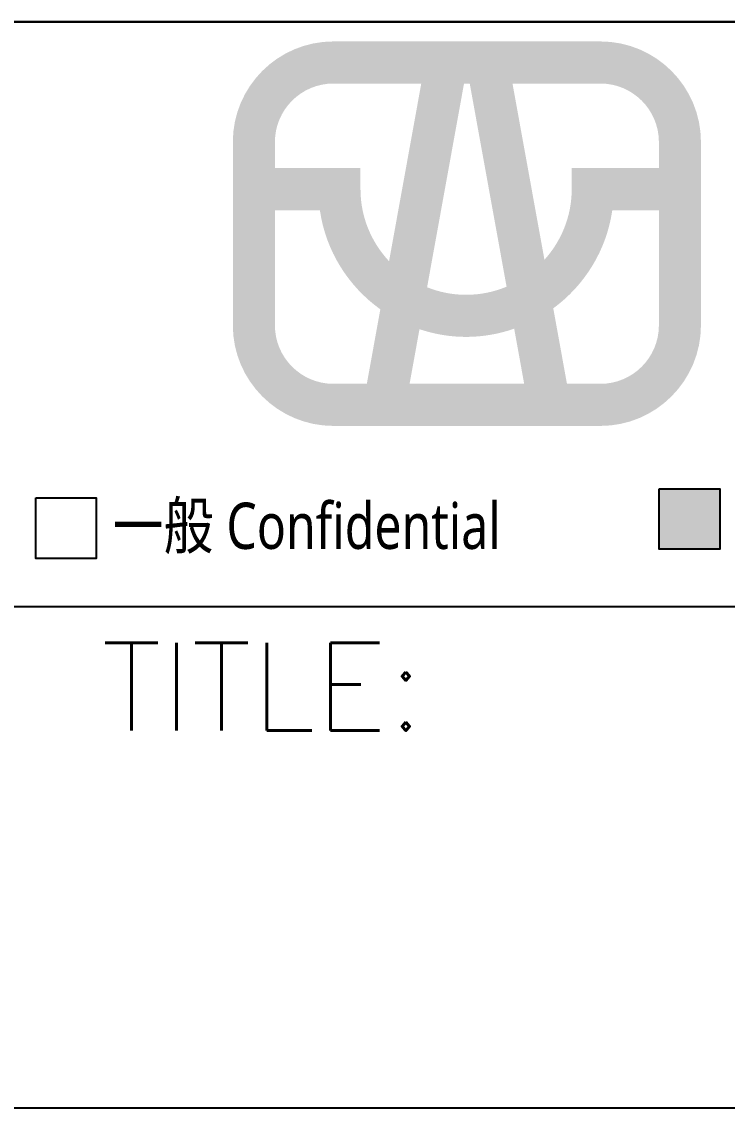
# Model space of a CAD drawing. Header units: millimetres. Extents: x 3175 to 3429, y -23 to 156.
# Drawn here: x 3382.25 to 3392.68, y -5.79 to 10.27 of the extents above; entities that cross this region are included whole.
import ezdxf

# ---------------------------------------------------------------- set-up
doc = ezdxf.new("R2010")
doc.units = ezdxf.units.MM
doc.header["$LTSCALE"] = 23.1
doc.layers.get('0').update_dxf_attribs({"linetype": 'CONTINUOUS'})
doc.layers.add('图层 1', color=7, linetype='CONTINUOUS', lineweight=0)
doc.styles.add('SIMPLEX', font='SIMPLEX.SHX')
doc.styles.get("Standard").update_dxf_attribs({"font": 'SIMPLEX.SHX', "width": 0.8})

# ---------------------------------------------------------------- blocks, each defined once
blk = doc.blocks.new('6')
at = {"layer": '图层 1', "true_color": 0xf50613}
h = blk.add_hatch(color=1, dxfattribs=at)
h.dxf.hatch_style = 2
edge = h.paths.add_edge_path()
edge.add_spline(control_points=[(-0.838, 7.099), (-0.838, 7.099), (0.895, -2.453), (0.895, -2.453), (0.308, -2.698), (-0.335, -2.834), (-1.01, -2.834), (-1.658, -2.834), (-2.275, -2.706), (-2.843, -2.479), (-2.843, -2.479), (-1.106, 7.099), (-1.106, 7.099), (-1.106, 7.099), (-0.838, 7.099), (-0.838, 7.099)], knot_values=[0, 0, 0, 0, 1, 1, 1, 2, 2, 2, 3, 3, 3, 4, 4, 4, 5, 5, 5, 5], degree=3, periodic=1)
edge = h.paths.add_edge_path()
edge.add_spline(control_points=[(5.307, 9.078), (5.307, 9.078), (-7.25, 9.078), (-7.25, 9.078), (-9.857, 9.078), (-11.979, 6.957), (-11.979, 4.349), (-11.979, 4.349), (-11.979, -4.269), (-11.979, -4.269), (-11.979, -6.876), (-9.857, -8.998), (-7.25, -8.998), (-7.25, -8.998), (5.307, -8.998), (5.307, -8.998), (7.915, -8.998), (10.036, -6.876), (10.036, -4.269), (10.036, -4.269), (10.036, 4.349), (10.036, 4.349), (10.036, 6.957), (7.915, 9.078), (5.307, 9.078)], knot_values=[0, 0, 0, 0, 0.352778, 0.352778, 0.352778, 0.705556, 0.705556, 0.705556, 1.058334, 1.058334, 1.058334, 1.411112, 1.411112, 1.411112, 1.76389, 1.76389, 1.76389, 2.116668, 2.116668, 2.116668, 2.469446, 2.469446, 2.469446, 2.822224, 2.822224, 2.822224, 2.822224], degree=3, periodic=0)
edge.add_line((5.307, 9.078), (5.307, 9.078))
edge = h.paths.add_edge_path()
edge.add_spline(control_points=[(8.058, 4.349), (8.058, 4.349), (8.058, 3.122), (8.058, 3.122), (8.058, 3.122), (3.958, 3.122), (3.958, 3.122), (3.958, 3.122), (3.958, 2.132), (3.958, 2.132), (3.958, 0.856), (3.47, -0.305), (2.676, -1.186), (2.676, -1.186), (1.173, 7.099), (1.173, 7.099), (1.173, 7.099), (5.307, 7.099), (5.307, 7.099), (6.824, 7.099), (8.058, 5.865), (8.058, 4.349)], knot_values=[0, 0, 0, 0, 0.352778, 0.352778, 0.352778, 0.705556, 0.705556, 0.705556, 1.058334, 1.058334, 1.058334, 1.411112, 1.411112, 1.411112, 1.76389, 1.76389, 1.76389, 2.116668, 2.116668, 2.116668, 2.469446, 2.469446, 2.469446, 2.469446], degree=3, periodic=0)
edge.add_line((8.058, 4.349), (8.058, 4.349))
edge = h.paths.add_edge_path()
edge.add_spline(control_points=[(-1.01, -4.813), (-0.217, -4.813), (0.543, -4.673), (1.253, -4.428), (1.253, -4.428), (1.723, -7.019), (1.723, -7.019), (1.723, -7.019), (-3.667, -7.019), (-3.667, -7.019), (-3.667, -7.019), (-3.201, -4.451), (-3.201, -4.451), (-2.511, -4.682), (-1.776, -4.813), (-1.01, -4.813)], knot_values=[0, 0, 0, 0, 0.352778, 0.352778, 0.352778, 0.705556, 0.705556, 0.705556, 1.058334, 1.058334, 1.058334, 1.411112, 1.411112, 1.411112, 1.76389, 1.76389, 1.76389, 1.76389], degree=3, periodic=0)
edge.add_line((-1.01, -4.813), (-1.01, -4.813))
edge = h.paths.add_edge_path()
edge.add_spline(control_points=[(-7.25, 7.099), (-7.25, 7.099), (-3.117, 7.099), (-3.117, 7.099), (-3.117, 7.099), (-4.632, -1.255), (-4.632, -1.255), (-5.463, -0.366), (-5.976, 0.823), (-5.976, 2.132), (-5.976, 2.132), (-5.976, 3.122), (-5.976, 3.122), (-5.976, 3.122), (-10, 3.122), (-10, 3.122), (-10, 3.122), (-10, 4.349), (-10, 4.349), (-10, 5.865), (-8.766, 7.099), (-7.25, 7.099)], knot_values=[0, 0, 0, 0, 0.352778, 0.352778, 0.352778, 0.705556, 0.705556, 0.705556, 1.058334, 1.058334, 1.058334, 1.411112, 1.411112, 1.411112, 1.76389, 1.76389, 1.76389, 2.116668, 2.116668, 2.116668, 2.469446, 2.469446, 2.469446, 2.469446], degree=3, periodic=0)
edge.add_line((-7.25, 7.099), (-7.25, 7.099))
edge = h.paths.add_edge_path()
edge.add_spline(control_points=[(-10, -4.269), (-10, -4.269), (-10, 1.143), (-10, 1.143), (-10, 1.143), (-7.885, 1.143), (-7.885, 1.143), (-7.611, -0.773), (-6.549, -2.437), (-5.042, -3.516), (-5.042, -3.516), (-5.678, -7.019), (-5.678, -7.019), (-5.678, -7.019), (-7.25, -7.019), (-7.25, -7.019), (-8.766, -7.019), (-10, -5.786), (-10, -4.269)], knot_values=[0, 0, 0, 0, 0.352778, 0.352778, 0.352778, 0.705556, 0.705556, 0.705556, 1.058334, 1.058334, 1.058334, 1.411112, 1.411112, 1.411112, 1.76389, 1.76389, 1.76389, 2.116668, 2.116668, 2.116668, 2.116668], degree=3, periodic=0)
edge.add_line((-10, -4.269), (-10, -4.269))
edge = h.paths.add_edge_path()
edge.add_spline(control_points=[(5.307, -7.019), (5.307, -7.019), (3.735, -7.019), (3.735, -7.019), (3.735, -7.019), (3.091, -3.47), (3.091, -3.47), (4.563, -2.39), (5.596, -0.745), (5.866, 1.143), (5.866, 1.143), (8.058, 1.143), (8.058, 1.143), (8.058, 1.143), (8.058, -4.269), (8.058, -4.269), (8.058, -5.786), (6.824, -7.019), (5.307, -7.019)], knot_values=[0, 0, 0, 0, 0.352778, 0.352778, 0.352778, 0.705556, 0.705556, 0.705556, 1.058334, 1.058334, 1.058334, 1.411112, 1.411112, 1.411112, 1.76389, 1.76389, 1.76389, 2.116668, 2.116668, 2.116668, 2.116668], degree=3, periodic=0)
edge.add_line((5.307, -7.019), (5.307, -7.019))

msp = doc.modelspace()

# ---------------------------------------------------------------- hatches: boundary and pattern name
msp.add_hatch(color=1).paths.add_polyline_path([(3391.677, 3.368), (3392.573, 3.368), (3392.573, 2.474), (3391.677, 2.474)])

# ---------------------------------------------------------------- linework, layer by layer
for p, q in [((3306.712, 10.268), (3420.949, 10.268)), ((3421.648, 10.268), (3382.047, 10.268)), ((3420.949, 1.623), (3351.789, 1.623)), ((3420.949, -5.787), (3351.789, -5.787))]:
    msp.add_line(p, q)
msp.add_lwpolyline([(3351.789, 10.268), (3420.949, 10.268), (3420.949, 1.623), (3351.789, 1.623)], close=True)
at = {"color": 1}
for points in [[(3382.461, 3.233), (3383.356, 3.233), (3383.356, 2.338), (3382.461, 2.338)], [(3391.677, 3.368), (3392.573, 3.368), (3392.573, 2.474), (3391.677, 2.474)]]:
    msp.add_lwpolyline(points, close=True, dxfattribs=at)

# ---------------------------------------------------------------- block references
at = {"xscale": 0.3142997492925067, "yscale": 0.3142997492925067, "zscale": 0.3142997492925067}
msp.add_blockref('6', (3389.139, 7.124), dxfattribs=at)

# ---------------------------------------------------------------- texts
at = {"style": 'SIMPLEX'}
msp.add_text('TITLE:', height=1.2967, dxfattribs=at).set_placement((3383.43, -0.206))
at = {"color": 2, "insert": (3383.601, 3.162), "char_height": 0.68363, "width": 9.3765, "attachment_point": 1}
msp.add_mtext('{\\fMicrosoft JhengHei|b0|i0|c136|p18;\\C1;一般 Confidential}', dxfattribs=at)

doc.saveas('drawing.dxf')
